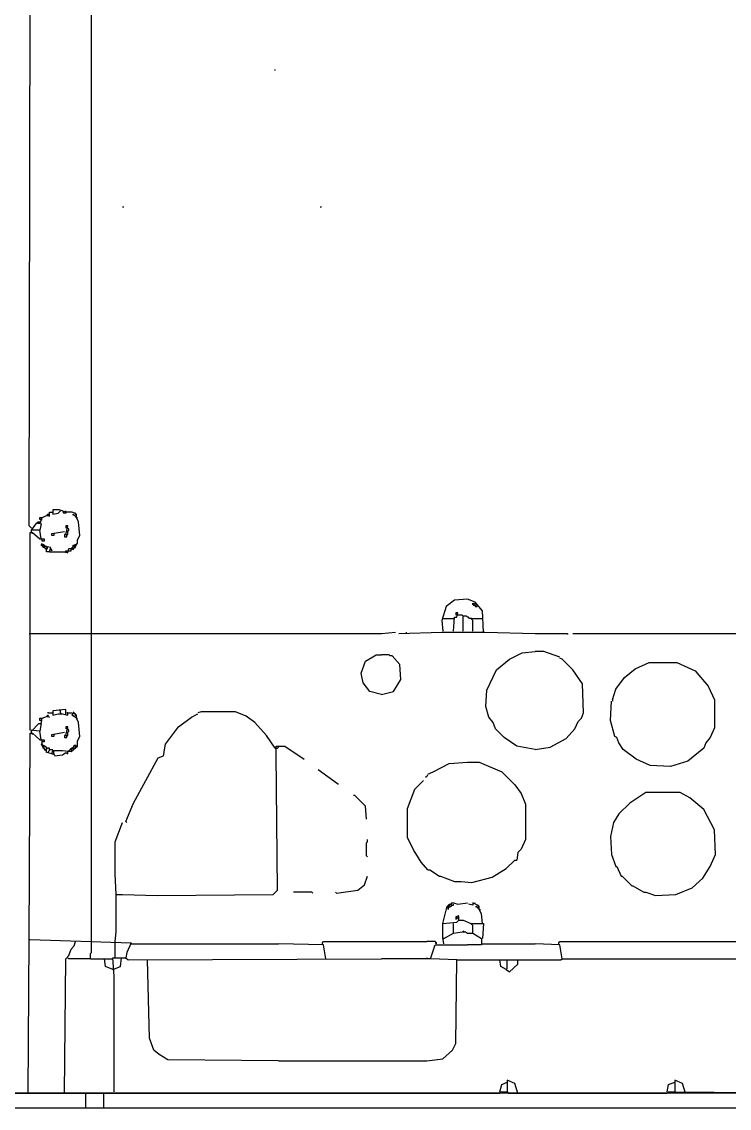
# Model space of a CAD drawing. Extents: x 3792242 to 5145247, y -1546315 to -1031918.
# Drawn here: x 3992557 to 3993022, y -1489490 to -1488775 of the extents above; entities that cross this region are included whole.
import ezdxf

# ---------------------------------------------------------------- set-up
doc = ezdxf.new("R2010")
doc.units = 0
doc.header["$MEASUREMENT"] = 0
doc.layers.add('ZZ-chladenie', color=133, linetype='CONTINUOUS')

msp = doc.modelspace()

# ---------------------------------------------------------------- linework, layer by layer
at = {"layer": 'ZZ-chladenie'}
for p, q in [((3992602.437, -1489380.476), (3992602.437, -1487813.216)), ((3992561.454, -1489107.018), (3992562.16, -1488670.333)), ((3992723.267, -1488807.416), (3992723.267, -1488806.709)), ((3992622.928, -1488897.155), (3992623.635, -1488897.155)), ((3992752.944, -1488897.155), (3992753.651, -1488897.155)), ((3992581.238, -1489096.419), (3992576.999, -1489096.419)), ((3992576.999, -1489096.419), (3992576.999, -1489099.245)), ((3992580.532, -1489098.538), (3992581.945, -1489097.125)), ((3992585.478, -1489097.832), (3992581.238, -1489096.419)), ((3992581.945, -1489097.125), (3992581.945, -1489096.419)), ((3992584.065, -1489098.538), (3992584.065, -1489097.125)), ((3992585.478, -1489097.832), (3992585.478, -1489097.125)), ((3992567.106, -1489104.898), (3992567.106, -1489104.192)), ((3992567.106, -1489104.192), (3992568.519, -1489104.192)), ((3992568.519, -1489102.779), (3992568.519, -1489101.366)), ((3992568.519, -1489101.366), (3992569.933, -1489101.366)), ((3992568.519, -1489105.605), (3992569.933, -1489101.366)), ((3992569.226, -1489102.779), (3992568.519, -1489102.779)), ((3992568.519, -1489104.192), (3992569.226, -1489104.192)), ((3992569.226, -1489102.779), (3992569.933, -1489102.779)), ((3992569.933, -1489101.366), (3992573.466, -1489099.952)), ((3992573.466, -1489099.952), (3992573.466, -1489099.245)), ((3992573.466, -1489099.245), (3992574.879, -1489099.245)), ((3992573.466, -1489099.952), (3992573.466, -1489100.659)), ((3992573.466, -1489099.952), (3992574.879, -1489100.659)), ((3992574.879, -1489100.659), (3992574.879, -1489097.832)), ((3992574.879, -1489097.832), (3992576.292, -1489097.832)), ((3992576.292, -1489097.832), (3992576.999, -1489098.538)), ((3992576.999, -1489099.245), (3992580.532, -1489098.538)), ((3992585.478, -1489098.538), (3992584.065, -1489098.538)), ((3992585.478, -1489097.832), (3992585.478, -1489098.538)), ((3992589.718, -1489097.832), (3992585.478, -1489097.832)), ((3992592.544, -1489099.245), (3992589.718, -1489097.832)), ((3992590.424, -1489099.952), (3992590.424, -1489099.245)), ((3992592.544, -1489101.366), (3992590.424, -1489099.245)), ((3992591.131, -1489099.952), (3992590.424, -1489099.952)), ((3992591.838, -1489098.538), (3992591.131, -1489098.538)), ((3992591.838, -1489099.245), (3992591.838, -1489098.538)), ((3992592.544, -1489099.952), (3992591.838, -1489099.245)), ((3992591.838, -1489100.659), (3992592.544, -1489099.952)), ((3992592.544, -1489101.366), (3992591.838, -1489100.659)), ((3992592.544, -1489101.366), (3992592.544, -1489099.245)), ((3992592.544, -1489101.366), (3992593.251, -1489101.366)), ((3992593.958, -1489104.192), (3992592.544, -1489101.366)), ((3992594.664, -1489113.377), (3992593.958, -1489104.192)), ((3992562.867, -1489108.432), (3992561.454, -1489107.018)), ((3992562.16, -1489241.274), (3992562.16, -1489111.258)), ((3992562.16, -1489111.258), (3992563.573, -1489111.258)), ((3992562.867, -1489109.845), (3992566.399, -1489104.898)), ((3992562.867, -1489111.258), (3992562.867, -1489109.845)), ((3992568.519, -1489109.845), (3992562.867, -1489109.845)), ((3992562.867, -1489111.258), (3992563.573, -1489111.964)), ((3992563.573, -1489111.258), (3992568.519, -1489115.497)), ((3992566.399, -1489104.898), (3992567.106, -1489104.898)), ((3992567.106, -1489104.898), (3992567.106, -1489105.605)), ((3992567.106, -1489104.898), (3992569.226, -1489105.605)), ((3992569.226, -1489105.605), (3992568.519, -1489109.845)), ((3992569.226, -1489115.497), (3992568.519, -1489109.845)), ((3992576.292, -1489111.964), (3992584.772, -1489110.551)), ((3992585.478, -1489112.671), (3992586.891, -1489107.018)), ((3992586.891, -1489107.018), (3992585.478, -1489107.018)), ((3992585.478, -1489107.018), (3992585.478, -1489108.432)), ((3992586.185, -1489111.258), (3992586.185, -1489110.551)), ((3992587.598, -1489109.138), (3992586.891, -1489108.432)), ((3992586.891, -1489108.432), (3992586.891, -1489109.138)), ((3992586.891, -1489110.551), (3992587.598, -1489109.845)), ((3992586.891, -1489112.671), (3992586.891, -1489110.551)), ((3992587.598, -1489109.845), (3992587.598, -1489109.138)), ((3992568.519, -1489115.497), (3992571.346, -1489115.497)), ((3992569.226, -1489119.737), (3992569.933, -1489118.324)), ((3992569.933, -1489116.911), (3992569.933, -1489115.497)), ((3992571.346, -1489116.911), (3992569.933, -1489116.911)), ((3992569.933, -1489119.737), (3992570.64, -1489119.03)), ((3992572.053, -1489120.444), (3992570.64, -1489119.03)), ((3992571.346, -1489115.497), (3992571.346, -1489116.911)), ((3992576.292, -1489113.377), (3992576.292, -1489111.964)), ((3992577.706, -1489113.377), (3992576.292, -1489113.377)), ((3992577.706, -1489111.964), (3992577.706, -1489113.377)), ((3992585.478, -1489112.671), (3992584.772, -1489112.671)), ((3992584.772, -1489112.671), (3992584.772, -1489114.084)), ((3992584.772, -1489114.084), (3992586.185, -1489114.084)), ((3992586.185, -1489113.377), (3992585.478, -1489112.671)), ((3992585.478, -1489112.671), (3992586.185, -1489112.671)), ((3992585.478, -1489112.671), (3992586.891, -1489112.671)), ((3992586.185, -1489114.084), (3992586.185, -1489113.377)), ((3992589.011, -1489121.857), (3992591.838, -1489119.03)), ((3992590.424, -1489122.563), (3992593.251, -1489118.324)), ((3992591.838, -1489119.03), (3992591.838, -1489120.444)), ((3992593.251, -1489116.204), (3992594.664, -1489113.377)), ((3992593.251, -1489118.324), (3992593.251, -1489116.204)), ((3992572.759, -1489122.563), (3992569.226, -1489119.737)), ((3992570.64, -1489120.444), (3992569.933, -1489119.737)), ((3992570.64, -1489120.444), (3992571.346, -1489119.737)), ((3992570.64, -1489121.15), (3992570.64, -1489120.444)), ((3992571.346, -1489121.15), (3992570.64, -1489121.15)), ((3992571.346, -1489119.737), (3992572.053, -1489120.444)), ((3992572.053, -1489121.857), (3992571.346, -1489121.15)), ((3992572.759, -1489120.444), (3992572.053, -1489120.444)), ((3992575.585, -1489121.15), (3992572.053, -1489120.444)), ((3992572.759, -1489122.563), (3992572.053, -1489121.857)), ((3992572.759, -1489121.15), (3992572.759, -1489120.444)), ((3992572.759, -1489122.563), (3992573.466, -1489121.857)), ((3992572.759, -1489123.977), (3992572.759, -1489122.563)), ((3992574.879, -1489123.977), (3992572.759, -1489123.977)), ((3992573.466, -1489121.857), (3992573.466, -1489121.15)), ((3992574.879, -1489123.977), (3992575.585, -1489121.15)), ((3992574.879, -1489123.977), (3992585.478, -1489123.977)), ((3992576.292, -1489122.563), (3992575.585, -1489122.563)), ((3992575.585, -1489122.563), (3992576.292, -1489123.27)), ((3992576.292, -1489123.27), (3992576.292, -1489122.563)), ((3992585.478, -1489123.977), (3992585.478, -1489123.27)), ((3992585.478, -1489123.27), (3992586.891, -1489123.27)), ((3992585.478, -1489123.977), (3992585.478, -1489124.684)), ((3992585.478, -1489123.977), (3992586.891, -1489124.684)), ((3992586.891, -1489124.684), (3992587.598, -1489121.857)), ((3992586.891, -1489123.27), (3992589.011, -1489123.27)), ((3992587.598, -1489121.857), (3992589.011, -1489121.857)), ((3992589.011, -1489121.857), (3992589.718, -1489121.15)), ((3992589.011, -1489123.27), (3992589.011, -1489121.857)), ((3992589.011, -1489121.857), (3992590.424, -1489122.563)), ((3992589.718, -1489121.15), (3992590.424, -1489121.857)), ((3992590.424, -1489120.444), (3992590.424, -1489119.737)), ((3992590.424, -1489119.737), (3992591.131, -1489119.737)), ((3992590.424, -1489121.857), (3992591.131, -1489121.15)), ((3992591.131, -1489121.15), (3992591.838, -1489121.15)), ((3992591.838, -1489121.15), (3992591.838, -1489120.444)), ((3992835.618, -1489160.014), (3992832.791, -1489169.2)), ((3992841.271, -1489155.774), (3992835.618, -1489160.014)), ((3992849.75, -1489155.068), (3992841.271, -1489155.774)), ((3992854.696, -1489157.187), (3992849.75, -1489155.068)), ((3992853.283, -1489158.601), (3992853.283, -1489157.894)), ((3992853.283, -1489157.894), (3992853.99, -1489158.601)), ((3992853.99, -1489159.307), (3992853.283, -1489158.601)), ((3992853.99, -1489158.601), (3992854.696, -1489157.894)), ((3992853.99, -1489158.601), (3992854.696, -1489159.307)), ((3992854.696, -1489159.307), (3992853.99, -1489159.307)), ((3992859.643, -1489162.84), (3992854.696, -1489157.187)), ((3992854.696, -1489157.894), (3992855.403, -1489158.601)), ((3992854.696, -1489159.307), (3992855.403, -1489158.601)), ((3992854.696, -1489159.307), (3992854.696, -1489160.014)), ((3992854.696, -1489160.014), (3992856.11, -1489160.014)), ((3992856.11, -1489158.601), (3992855.403, -1489158.601)), ((3992856.11, -1489159.307), (3992856.11, -1489158.601)), ((3992856.11, -1489160.014), (3992856.11, -1489159.307)), ((3992833.498, -1489167.786), (3992840.564, -1489167.786)), ((3992840.564, -1489176.266), (3992841.271, -1489167.08)), ((3992840.564, -1489167.786), (3992841.271, -1489167.786)), ((3992841.271, -1489167.786), (3992841.271, -1489167.08)), ((3992841.271, -1489167.08), (3992842.684, -1489167.08)), ((3992843.391, -1489164.254), (3992841.978, -1489164.254)), ((3992841.978, -1489164.254), (3992841.978, -1489165.667)), ((3992842.684, -1489167.08), (3992843.391, -1489164.254)), ((3992846.217, -1489165.667), (3992842.684, -1489165.667)), ((3992846.923, -1489166.373), (3992846.217, -1489165.667)), ((3992849.044, -1489166.373), (3992846.923, -1489166.373)), ((3992846.923, -1489176.266), (3992846.923, -1489166.373)), ((3992849.75, -1489167.08), (3992849.044, -1489166.373)), ((3992850.457, -1489167.08), (3992849.75, -1489167.08)), ((3992851.163, -1489167.786), (3992850.457, -1489167.08)), ((3992852.577, -1489167.786), (3992851.163, -1489167.786)), ((3992852.577, -1489168.493), (3992852.577, -1489167.786)), ((3992852.577, -1489167.786), (3992859.643, -1489167.786)), ((3992853.283, -1489169.2), (3992852.577, -1489168.493)), ((3992860.349, -1489176.972), (3992859.643, -1489162.84)), ((3992832.791, -1489169.2), (3992833.498, -1489176.266)), ((3992853.283, -1489176.266), (3992853.283, -1489169.2)), ((3992561.454, -1489177.679), (3992602.437, -1489177.679)), ((3992602.437, -1489177.679), (3992693.59, -1489177.679)), ((3992693.59, -1489177.679), (3992793.221, -1489177.679)), ((3992793.221, -1489177.679), (3992802.407, -1489176.972)), ((3992804.527, -1489177.679), (3992832.791, -1489176.972)), ((3992809.473, -1489176.972), (3992809.473, -1489177.679)), ((3992832.791, -1489176.972), (3992861.056, -1489176.972)), ((3992861.056, -1489176.972), (3992894.266, -1489177.679)), ((3992894.266, -1489177.679), (3992915.465, -1489177.679)), ((3992915.465, -1489177.679), (3992915.465, -1489178.386)), ((3992918.998, -1489177.679), (3993078.692, -1489177.679)), ((3992877.308, -1489194.638), (3992885.787, -1489190.398)), ((3992885.787, -1489190.398), (3992894.266, -1489189.691)), ((3992899.919, -1489189.691), (3992894.266, -1489189.691)), ((3992910.519, -1489193.224), (3992899.919, -1489189.691)), ((3992779.796, -1489203.824), (3992782.622, -1489196.051)), ((3992782.622, -1489196.051), (3992789.688, -1489191.811)), ((3992789.688, -1489191.811), (3992793.221, -1489191.811)), ((3992798.168, -1489191.811), (3992793.221, -1489191.811)), ((3992798.874, -1489192.518), (3992798.168, -1489191.811)), ((3992800.287, -1489192.518), (3992798.874, -1489192.518)), ((3992800.287, -1489192.518), (3992800.994, -1489193.224)), ((3992805.234, -1489198.171), (3992800.287, -1489192.518)), ((3992868.828, -1489201.704), (3992877.308, -1489194.638)), ((3992911.932, -1489194.638), (3992910.519, -1489193.931)), ((3992918.998, -1489201.704), (3992911.932, -1489194.638)), ((3992959.981, -1489200.997), (3992969.167, -1489196.758)), ((3992969.167, -1489196.758), (3992987.539, -1489196.758)), ((3992987.539, -1489196.758), (3992999.551, -1489202.411)), ((3992781.209, -1489210.183), (3992779.796, -1489203.824)), ((3992805.94, -1489208.063), (3992805.234, -1489198.171)), ((3992862.469, -1489215.129), (3992868.828, -1489201.704)), ((3992925.357, -1489210.89), (3992918.998, -1489201.704)), ((3992952.915, -1489206.65), (3992959.981, -1489200.997)), ((3992999.551, -1489202.411), (3993008.031, -1489212.303)), ((3992785.448, -1489215.836), (3992781.209, -1489210.183)), ((3992800.994, -1489215.836), (3992805.94, -1489208.063)), ((3992926.064, -1489229.968), (3992925.357, -1489210.89)), ((3992947.262, -1489214.422), (3992952.915, -1489206.65)), ((3992793.221, -1489217.956), (3992785.448, -1489215.836)), ((3992793.221, -1489217.956), (3992800.994, -1489215.836)), ((3992861.762, -1489225.729), (3992862.469, -1489215.129)), ((3992945.142, -1489221.489), (3992947.262, -1489214.422)), ((3993008.031, -1489212.303), (3993012.271, -1489221.489)), ((3992863.882, -1489232.795), (3992861.762, -1489225.729)), ((3992943.729, -1489234.915), (3992944.436, -1489222.195)), ((3992945.142, -1489221.489), (3992945.142, -1489222.195)), ((3993012.271, -1489221.489), (3993012.271, -1489239.861)), ((3992569.933, -1489233.502), (3992573.466, -1489232.088)), ((3992574.172, -1489229.968), (3992573.466, -1489229.968)), ((3992573.466, -1489232.088), (3992573.466, -1489231.381)), ((3992573.466, -1489231.381), (3992574.172, -1489231.381)), ((3992574.172, -1489231.381), (3992573.466, -1489232.088)), ((3992573.466, -1489232.088), (3992573.466, -1489232.795)), ((3992573.466, -1489232.088), (3992574.879, -1489232.795)), ((3992574.172, -1489229.968), (3992576.292, -1489229.968)), ((3992576.292, -1489229.968), (3992576.999, -1489230.674)), ((3992585.478, -1489227.848), (3992576.999, -1489228.555)), ((3992576.999, -1489228.555), (3992576.999, -1489231.381)), ((3992576.999, -1489231.381), (3992580.532, -1489230.674)), ((3992580.532, -1489230.674), (3992583.358, -1489230.674)), ((3992581.945, -1489228.555), (3992581.238, -1489227.848)), ((3992581.945, -1489229.968), (3992581.945, -1489228.555)), ((3992581.945, -1489229.968), (3992582.651, -1489230.674)), ((3992583.358, -1489230.674), (3992586.891, -1489231.381)), ((3992585.478, -1489231.381), (3992585.478, -1489227.848)), ((3992586.891, -1489229.968), (3992586.185, -1489229.968)), ((3992586.891, -1489231.381), (3992586.891, -1489229.968)), ((3992586.891, -1489229.968), (3992589.718, -1489229.968)), ((3992589.718, -1489231.381), (3992590.424, -1489229.968)), ((3992592.544, -1489233.502), (3992589.718, -1489231.381)), ((3992592.544, -1489231.381), (3992590.424, -1489229.261)), ((3992590.424, -1489229.968), (3992591.131, -1489230.674)), ((3992590.424, -1489232.088), (3992590.424, -1489231.381)), ((3992591.131, -1489232.088), (3992590.424, -1489232.088)), ((3992591.838, -1489230.674), (3992591.131, -1489230.674)), ((3992591.838, -1489231.381), (3992591.838, -1489230.674)), ((3992592.544, -1489232.088), (3992591.838, -1489231.381)), ((3992591.838, -1489232.795), (3992592.544, -1489232.088)), ((3992592.544, -1489233.502), (3992591.838, -1489232.795)), ((3992592.544, -1489233.502), (3992592.544, -1489231.381)), ((3992659.672, -1489239.154), (3992668.151, -1489232.795)), ((3992668.151, -1489232.795), (3992672.391, -1489230.674)), ((3992674.511, -1489229.261), (3992672.391, -1489229.968)), ((3992697.122, -1489229.261), (3992674.511, -1489229.261)), ((3992704.189, -1489232.088), (3992697.122, -1489229.261)), ((3992709.842, -1489236.328), (3992704.189, -1489232.088)), ((3992866.709, -1489236.328), (3992863.882, -1489232.795)), ((3992924.65, -1489233.502), (3992926.064, -1489229.968)), ((3992562.867, -1489241.981), (3992567.813, -1489237.034)), ((3992567.813, -1489237.034), (3992569.226, -1489237.034)), ((3992568.519, -1489234.915), (3992568.519, -1489233.502)), ((3992568.519, -1489233.502), (3992569.933, -1489233.502)), ((3992569.226, -1489234.915), (3992568.519, -1489234.915)), ((3992569.226, -1489237.034), (3992568.519, -1489241.981)), ((3992569.226, -1489237.034), (3992569.933, -1489233.502)), ((3992569.226, -1489234.915), (3992569.933, -1489234.915)), ((3992585.478, -1489244.807), (3992586.891, -1489239.154)), ((3992586.891, -1489239.154), (3992585.478, -1489239.154)), ((3992585.478, -1489239.154), (3992585.478, -1489240.568)), ((3992587.598, -1489241.274), (3992586.891, -1489240.568)), ((3992586.891, -1489240.568), (3992586.891, -1489241.274)), ((3992592.544, -1489233.502), (3992593.251, -1489233.502)), ((3992593.958, -1489236.328), (3992592.544, -1489233.502)), ((3992594.664, -1489245.513), (3992593.958, -1489236.328)), ((3992651.193, -1489250.46), (3992659.672, -1489239.154)), ((3992717.614, -1489244.807), (3992709.842, -1489236.328)), ((3992868.122, -1489240.568), (3992866.709, -1489236.328)), ((3992873.775, -1489246.22), (3992868.122, -1489240.568)), ((3992914.758, -1489246.927), (3992920.411, -1489240.568)), ((3992920.411, -1489240.568), (3992922.531, -1489235.621)), ((3992922.531, -1489235.621), (3992924.65, -1489233.502)), ((3992946.556, -1489245.513), (3992943.729, -1489234.915)), ((3993012.271, -1489239.861), (3993009.444, -1489246.22)), ((3992561.454, -1489379.063), (3992562.16, -1489243.394)), ((3992568.519, -1489241.981), (3992562.16, -1489241.274)), ((3992562.16, -1489243.394), (3992563.573, -1489243.394)), ((3992562.867, -1489243.394), (3992562.867, -1489241.981)), ((3992562.867, -1489243.394), (3992563.573, -1489244.1)), ((3992563.573, -1489243.394), (3992568.519, -1489247.633)), ((3992569.226, -1489247.633), (3992568.519, -1489241.981)), ((3992568.519, -1489247.633), (3992571.346, -1489247.633)), ((3992569.933, -1489249.047), (3992569.933, -1489247.633)), ((3992571.346, -1489247.633), (3992571.346, -1489249.047)), ((3992576.292, -1489244.1), (3992584.772, -1489242.687)), ((3992576.292, -1489245.513), (3992576.292, -1489244.1)), ((3992577.706, -1489245.513), (3992576.292, -1489245.513)), ((3992577.706, -1489244.1), (3992577.706, -1489245.513)), ((3992585.478, -1489244.807), (3992584.772, -1489244.807)), ((3992584.772, -1489244.807), (3992584.772, -1489246.22)), ((3992584.772, -1489246.22), (3992586.185, -1489246.22)), ((3992586.185, -1489245.513), (3992585.478, -1489244.807)), ((3992585.478, -1489244.807), (3992586.185, -1489244.807)), ((3992585.478, -1489244.807), (3992586.891, -1489244.807)), ((3992586.185, -1489243.394), (3992586.185, -1489242.687)), ((3992586.185, -1489246.22), (3992586.185, -1489245.513)), ((3992586.891, -1489242.687), (3992587.598, -1489241.981)), ((3992586.891, -1489244.807), (3992586.891, -1489242.687)), ((3992587.598, -1489241.981), (3992587.598, -1489241.274)), ((3992593.251, -1489248.34), (3992594.664, -1489245.513)), ((3992723.267, -1489253.286), (3992717.614, -1489244.807)), ((3992882.254, -1489251.873), (3992873.775, -1489246.22)), ((3992904.159, -1489252.58), (3992914.758, -1489246.927)), ((3992947.969, -1489246.22), (3992946.556, -1489245.513)), ((3992949.382, -1489249.753), (3992947.969, -1489246.22)), ((3993009.444, -1489246.22), (3993006.618, -1489249.753)), ((3992572.759, -1489252.58), (3992569.226, -1489250.46)), ((3992569.226, -1489250.46), (3992572.053, -1489254.699)), ((3992569.933, -1489250.46), (3992569.933, -1489249.047)), ((3992571.346, -1489249.047), (3992569.933, -1489249.047)), ((3992569.933, -1489251.873), (3992570.64, -1489251.166)), ((3992570.64, -1489252.58), (3992569.933, -1489251.873)), ((3992570.64, -1489251.166), (3992571.346, -1489251.873)), ((3992570.64, -1489253.286), (3992570.64, -1489252.58)), ((3992571.346, -1489253.286), (3992570.64, -1489253.286)), ((3992572.053, -1489251.873), (3992571.346, -1489251.873)), ((3992572.053, -1489252.58), (3992572.053, -1489251.873)), ((3992572.053, -1489254.699), (3992573.466, -1489253.286)), ((3992572.759, -1489256.113), (3992572.759, -1489252.58)), ((3992574.879, -1489253.286), (3992573.466, -1489253.286)), ((3992574.172, -1489255.406), (3992574.879, -1489254.699)), ((3992574.879, -1489254.699), (3992574.879, -1489253.286)), ((3992574.879, -1489253.993), (3992576.999, -1489253.993)), ((3992576.292, -1489256.82), (3992576.999, -1489254.699)), ((3992576.999, -1489254.699), (3992583.358, -1489254.699)), ((3992583.358, -1489254.699), (3992589.011, -1489255.406)), ((3992586.891, -1489255.406), (3992591.838, -1489251.166)), ((3992589.011, -1489255.406), (3992593.251, -1489251.873)), ((3992589.011, -1489253.993), (3992589.011, -1489253.286)), ((3992589.011, -1489253.286), (3992589.718, -1489253.286)), ((3992589.011, -1489253.993), (3992589.011, -1489254.699)), ((3992589.718, -1489253.286), (3992590.424, -1489252.58)), ((3992589.718, -1489253.286), (3992590.424, -1489253.993)), ((3992590.424, -1489252.58), (3992591.131, -1489251.873)), ((3992590.424, -1489253.993), (3992591.131, -1489253.286)), ((3992591.131, -1489251.873), (3992591.131, -1489251.166)), ((3992591.131, -1489251.166), (3992591.838, -1489251.166)), ((3992591.131, -1489253.286), (3992591.838, -1489253.286)), ((3992592.544, -1489251.873), (3992591.838, -1489251.166)), ((3992591.838, -1489252.58), (3992592.544, -1489251.873)), ((3992591.838, -1489253.286), (3992591.838, -1489252.58)), ((3992593.251, -1489251.873), (3992593.251, -1489248.34)), ((3992649.78, -1489258.233), (3992651.193, -1489250.46)), ((3992723.267, -1489253.286), (3992724.68, -1489253.286)), ((3992723.974, -1489256.82), (3992723.974, -1489251.873)), ((3992723.974, -1489251.873), (3992729.626, -1489251.873)), ((3992724.68, -1489253.286), (3992725.387, -1489252.58)), ((3992725.387, -1489252.58), (3992725.387, -1489251.873)), ((3992729.626, -1489251.873), (3992742.346, -1489260.352)), ((3992894.266, -1489253.993), (3992882.254, -1489251.873)), ((3992894.266, -1489253.993), (3992904.159, -1489252.58)), ((3992952.209, -1489253.993), (3992949.382, -1489249.753)), ((3992960.688, -1489260.352), (3992952.209, -1489253.993)), ((3993005.205, -1489253.286), (3992994.605, -1489261.765)), ((3993006.618, -1489249.753), (3993005.205, -1489253.286)), ((3992576.292, -1489256.82), (3992572.759, -1489256.113)), ((3992574.172, -1489256.113), (3992574.172, -1489255.406)), ((3992576.292, -1489256.82), (3992577.706, -1489256.82)), ((3992577.706, -1489255.406), (3992576.999, -1489255.406)), ((3992577.706, -1489256.82), (3992577.706, -1489255.406)), ((3992577.706, -1489256.82), (3992577.706, -1489257.526)), ((3992577.706, -1489256.82), (3992578.412, -1489258.233)), ((3992578.412, -1489258.233), (3992583.358, -1489257.526)), ((3992583.358, -1489257.526), (3992585.478, -1489256.113)), ((3992585.478, -1489256.113), (3992586.891, -1489256.82)), ((3992586.891, -1489256.82), (3992586.891, -1489255.406)), ((3992629.994, -1489289.323), (3992646.247, -1489259.646)), ((3992646.247, -1489259.646), (3992649.78, -1489258.233)), ((3992724.68, -1489346.558), (3992723.974, -1489256.82)), ((3992969.874, -1489264.592), (3992960.688, -1489260.352)), ((3992994.605, -1489261.765), (3992983.299, -1489265.299)), ((3992764.251, -1489276.604), (3992751.531, -1489267.418)), ((3992823.605, -1489270.245), (3992827.139, -1489268.831)), ((3992827.139, -1489268.831), (3992837.738, -1489263.179)), ((3992837.738, -1489263.179), (3992849.75, -1489262.472)), ((3992849.75, -1489262.472), (3992857.523, -1489262.472)), ((3992857.523, -1489262.472), (3992872.362, -1489268.831)), ((3992872.362, -1489268.831), (3992880.841, -1489277.311)), ((3992983.299, -1489265.299), (3992969.874, -1489264.592)), ((3992815.126, -1489280.138), (3992820.779, -1489274.485)), ((3992822.192, -1489272.365), (3992822.899, -1489271.658)), ((3992822.899, -1489271.658), (3992823.605, -1489270.952)), ((3992764.251, -1489276.604), (3992764.957, -1489276.604)), ((3992810.18, -1489292.856), (3992815.126, -1489280.138)), ((3992880.841, -1489277.311), (3992885.08, -1489282.964)), ((3992885.08, -1489282.964), (3992887.907, -1489290.03)), ((3992967.048, -1489282.257), (3992956.448, -1489289.323)), ((3992989.659, -1489282.257), (3992967.048, -1489282.257)), ((3992996.018, -1489285.79), (3992989.659, -1489282.257)), ((3992625.048, -1489301.336), (3992629.994, -1489289.323)), ((3992775.556, -1489284.377), (3992774.849, -1489284.377)), ((3992782.622, -1489291.443), (3992775.556, -1489284.377)), ((3992887.907, -1489290.03), (3992887.907, -1489313.348)), ((3992956.448, -1489289.323), (3992949.382, -1489296.39)), ((3993005.205, -1489293.563), (3992996.018, -1489285.79)), ((3992783.329, -1489299.922), (3992782.622, -1489291.443)), ((3992810.18, -1489311.935), (3992810.18, -1489292.856)), ((3992949.382, -1489296.39), (3992945.849, -1489302.042)), ((3993012.271, -1489306.988), (3993005.205, -1489293.563)), ((3992617.982, -1489314.761), (3992622.928, -1489302.042)), ((3992622.222, -1489302.749), (3992622.928, -1489302.749)), ((3992625.048, -1489301.336), (3992625.755, -1489302.042)), ((3992945.849, -1489302.042), (3992943.729, -1489311.229)), ((3992814.42, -1489320.414), (3992810.18, -1489311.935)), ((3992943.729, -1489311.229), (3992944.436, -1489323.24)), ((3993012.977, -1489323.24), (3993012.271, -1489306.988)), ((3992617.982, -1489335.96), (3992617.982, -1489314.761)), ((3992783.329, -1489315.468), (3992784.035, -1489314.761)), ((3992783.329, -1489323.947), (3992783.329, -1489315.468)), ((3992784.035, -1489314.761), (3992784.035, -1489313.348)), ((3992887.907, -1489313.348), (3992885.08, -1489319.708)), ((3992784.035, -1489324.654), (3992783.329, -1489323.947)), ((3992815.833, -1489322.534), (3992814.42, -1489320.414)), ((3992819.366, -1489328.187), (3992815.833, -1489322.534)), ((3992882.961, -1489321.827), (3992882.254, -1489326.774)), ((3992885.08, -1489319.708), (3992882.961, -1489321.827)), ((3992944.436, -1489323.24), (3992947.262, -1489331.013)), ((3993009.444, -1489331.013), (3993012.977, -1489323.24)), ((3992823.605, -1489333.133), (3992819.366, -1489328.187)), ((3992823.605, -1489333.133), (3992825.019, -1489333.133)), ((3992825.019, -1489333.133), (3992831.378, -1489337.373)), ((3992866.002, -1489338.079), (3992875.188, -1489332.426)), ((3992875.188, -1489332.426), (3992880.841, -1489326.774)), ((3992880.841, -1489326.774), (3992882.254, -1489326.774)), ((3992947.262, -1489331.013), (3992947.969, -1489331.013)), ((3992947.969, -1489331.013), (3992950.796, -1489337.373)), ((3993004.498, -1489338.786), (3993009.444, -1489331.013)), ((3992618.689, -1489349.385), (3992617.982, -1489335.96)), ((3992781.916, -1489343.026), (3992784.035, -1489337.373)), ((3992831.378, -1489337.373), (3992832.085, -1489337.373)), ((3992832.085, -1489337.373), (3992841.271, -1489340.906)), ((3992852.577, -1489341.613), (3992866.002, -1489338.079)), ((3992950.796, -1489337.373), (3992951.502, -1489337.373)), ((3992951.502, -1489337.373), (3992957.862, -1489343.732)), ((3992997.432, -1489345.145), (3993004.498, -1489338.786)), ((3992721.854, -1489349.385), (3992724.68, -1489346.558)), ((3992763.544, -1489348.679), (3992777.676, -1489346.558)), ((3992777.676, -1489346.558), (3992781.916, -1489343.026)), ((3992841.271, -1489340.906), (3992845.51, -1489340.906)), ((3992845.51, -1489340.906), (3992852.577, -1489341.613)), ((3992957.862, -1489343.732), (3992958.568, -1489343.732)), ((3992958.568, -1489343.732), (3992965.634, -1489347.972)), ((3992986.832, -1489349.385), (3992997.432, -1489345.145)), ((3992618.689, -1489355.745), (3992618.689, -1489349.385)), ((3992618.689, -1489349.385), (3992622.928, -1489349.385)), ((3992622.928, -1489349.385), (3992645.54, -1489350.092)), ((3992645.54, -1489350.092), (3992721.854, -1489349.385)), ((3992747.292, -1489347.972), (3992735.279, -1489347.972)), ((3992747.999, -1489348.679), (3992747.292, -1489347.972)), ((3992763.544, -1489348.679), (3992762.837, -1489347.972)), ((3992965.634, -1489347.972), (3992967.048, -1489347.972)), ((3992967.048, -1489347.972), (3992973.407, -1489350.092)), ((3992973.407, -1489350.092), (3992986.832, -1489349.385)), ((3992618.689, -1489374.117), (3992618.689, -1489355.745)), ((3992833.498, -1489368.464), (3992836.325, -1489357.158)), ((3992836.325, -1489357.158), (3992837.031, -1489357.158)), ((3992837.031, -1489357.158), (3992837.031, -1489356.451)), ((3992837.031, -1489356.451), (3992837.738, -1489356.451)), ((3992837.031, -1489357.158), (3992837.031, -1489359.278)), ((3992837.031, -1489359.278), (3992837.031, -1489357.158)), ((3992837.738, -1489356.451), (3992837.738, -1489355.745)), ((3992837.738, -1489355.745), (3992839.151, -1489355.745)), ((3992838.444, -1489357.158), (3992837.738, -1489356.451)), ((3992837.738, -1489357.865), (3992838.444, -1489357.158)), ((3992837.738, -1489357.865), (3992839.151, -1489357.158)), ((3992839.151, -1489357.158), (3992839.151, -1489355.038)), ((3992839.151, -1489355.038), (3992840.564, -1489355.038)), ((3992839.151, -1489356.451), (3992840.564, -1489356.451)), ((3992840.564, -1489355.038), (3992843.391, -1489355.745)), ((3992840.564, -1489356.451), (3992840.564, -1489355.745)), ((3992843.391, -1489355.745), (3992849.75, -1489355.038)), ((3992853.283, -1489356.451), (3992850.457, -1489355.745)), ((3992857.523, -1489357.158), (3992853.283, -1489355.038)), ((3992853.283, -1489355.038), (3992853.283, -1489356.451)), ((3992854.696, -1489355.745), (3992854.696, -1489355.038)), ((3992855.403, -1489357.865), (3992855.403, -1489357.158)), ((3992857.523, -1489359.278), (3992855.403, -1489357.158)), ((3992856.11, -1489357.865), (3992855.403, -1489357.865)), ((3992856.816, -1489356.451), (3992856.11, -1489356.451)), ((3992856.816, -1489357.158), (3992856.816, -1489356.451)), ((3992857.523, -1489357.865), (3992856.816, -1489357.158)), ((3992856.816, -1489358.571), (3992857.523, -1489357.865)), ((3992857.523, -1489359.278), (3992856.816, -1489358.571)), ((3992857.523, -1489359.278), (3992857.523, -1489357.158)), ((3992857.523, -1489359.278), (3992858.23, -1489359.278)), ((3992858.936, -1489362.104), (3992857.523, -1489359.278)), ((3992833.498, -1489368.464), (3992842.684, -1489367.757)), ((3992833.498, -1489377.649), (3992833.498, -1489368.464)), ((3992840.564, -1489374.823), (3992840.564, -1489368.464)), ((3992844.097, -1489363.517), (3992841.978, -1489364.224)), ((3992841.978, -1489364.224), (3992841.978, -1489365.638)), ((3992841.978, -1489365.638), (3992843.391, -1489364.931)), ((3992843.391, -1489364.931), (3992842.684, -1489364.224)), ((3992842.684, -1489367.757), (3992844.097, -1489366.344)), ((3992844.097, -1489366.344), (3992844.097, -1489363.517)), ((3992844.097, -1489366.344), (3992846.923, -1489366.344)), ((3992846.923, -1489366.344), (3992851.87, -1489368.464)), ((3992851.87, -1489368.464), (3992860.349, -1489368.464)), ((3992852.577, -1489369.17), (3992852.577, -1489368.464)), ((3992853.283, -1489369.877), (3992852.577, -1489369.17)), ((3992859.643, -1489368.464), (3992858.936, -1489362.104)), ((3992860.349, -1489368.464), (3992859.643, -1489378.356)), ((3992617.982, -1489380.476), (3992618.689, -1489374.117)), ((3992834.205, -1489378.356), (3992840.564, -1489374.823)), ((3992840.564, -1489374.823), (3992846.217, -1489374.117)), ((3992846.217, -1489374.117), (3992848.337, -1489374.117)), ((3992846.923, -1489373.41), (3992847.63, -1489374.117)), ((3992848.337, -1489374.117), (3992849.75, -1489374.823)), ((3992849.75, -1489374.823), (3992853.283, -1489374.823)), ((3992853.283, -1489374.823), (3992853.283, -1489369.877)), ((3992853.283, -1489374.823), (3992858.936, -1489378.356)), ((3992560.747, -1489480.108), (3992561.454, -1489379.063)), ((3992561.454, -1489379.063), (3992562.16, -1489379.063)), ((3992562.16, -1489379.063), (3992628.581, -1489381.183)), ((3992589.011, -1489385.422), (3992591.131, -1489383.302)), ((3992591.131, -1489383.302), (3992591.838, -1489380.476)), ((3992602.437, -1489387.542), (3992602.437, -1489380.476)), ((3992617.982, -1489391.075), (3992617.982, -1489380.476)), ((3992628.581, -1489381.183), (3992625.755, -1489387.542)), ((3992628.581, -1489381.889), (3992627.875, -1489381.183)), ((3992628.581, -1489381.889), (3992725.387, -1489381.889)), ((3992755.064, -1489382.596), (3992725.387, -1489381.889)), ((3992754.358, -1489381.183), (3992755.064, -1489380.476)), ((3992754.358, -1489381.889), (3992754.358, -1489381.183)), ((3992755.064, -1489380.476), (3992793.221, -1489380.476)), ((3992756.478, -1489391.782), (3992755.064, -1489382.596)), ((3992793.221, -1489380.476), (3992822.899, -1489380.476)), ((3992828.552, -1489380.476), (3992822.899, -1489380.476)), ((3992825.726, -1489391.075), (3992828.552, -1489382.596)), ((3992829.258, -1489381.183), (3992828.552, -1489380.476)), ((3992829.258, -1489381.889), (3992828.552, -1489381.183)), ((3992828.552, -1489382.596), (3992849.75, -1489382.596)), ((3992829.258, -1489381.889), (3992829.258, -1489381.183)), ((3992834.205, -1489381.889), (3992833.498, -1489377.649)), ((3992834.205, -1489378.356), (3992833.498, -1489378.356)), ((3992858.936, -1489382.596), (3992849.75, -1489382.596)), ((3992858.936, -1489378.356), (3992858.936, -1489382.596)), ((3992859.643, -1489381.889), (3992894.266, -1489381.889)), ((3992910.519, -1489382.596), (3992894.266, -1489381.889)), ((3992909.812, -1489381.183), (3992910.519, -1489380.476)), ((3992909.812, -1489381.889), (3992909.812, -1489381.183)), ((3992910.519, -1489380.476), (3992918.998, -1489380.476)), ((3992911.932, -1489391.782), (3992910.519, -1489382.596)), ((3992918.998, -1489380.476), (3993077.985, -1489380.476)), ((3992585.478, -1489391.782), (3992587.598, -1489389.662)), ((3992587.598, -1489389.662), (3992589.011, -1489385.422)), ((3992601.73, -1489388.249), (3992602.437, -1489387.542)), ((3992601.73, -1489391.782), (3992601.73, -1489388.249)), ((3992625.755, -1489387.542), (3992625.048, -1489391.075)), ((3992584.772, -1489480.108), (3992585.478, -1489391.782)), ((3992587.598, -1489391.782), (3992586.891, -1489391.075)), ((3992601.73, -1489391.782), (3992587.598, -1489391.782)), ((3992601.73, -1489391.782), (3992610.916, -1489391.782)), ((3992611.623, -1489396.728), (3992610.916, -1489391.782)), ((3992610.916, -1489391.782), (3992616.569, -1489391.782)), ((3992616.569, -1489398.848), (3992611.623, -1489396.728)), ((3992617.276, -1489403.088), (3992616.569, -1489391.075)), ((3992616.569, -1489391.075), (3992625.048, -1489391.075)), ((3992616.569, -1489398.848), (3992621.515, -1489396.728)), ((3992621.515, -1489396.728), (3992622.222, -1489391.075)), ((3992625.048, -1489391.075), (3992625.048, -1489391.782)), ((3992625.048, -1489391.075), (3992626.462, -1489392.488)), ((3992626.462, -1489392.488), (3992793.221, -1489391.782)), ((3992640.594, -1489444.071), (3992639.181, -1489392.488)), ((3992825.726, -1489391.782), (3992793.221, -1489391.782)), ((3992822.899, -1489391.075), (3992822.899, -1489391.782)), ((3992842.684, -1489392.488), (3992825.726, -1489391.782)), ((3992841.978, -1489447.604), (3992842.684, -1489392.488)), ((3992842.684, -1489392.488), (3992849.75, -1489392.488)), ((3992849.75, -1489392.488), (3992870.948, -1489392.488)), ((3992871.655, -1489396.728), (3992870.948, -1489392.488)), ((3992870.948, -1489392.488), (3992875.895, -1489392.488)), ((3992875.188, -1489398.848), (3992871.655, -1489396.728)), ((3992875.895, -1489398.141), (3992875.895, -1489392.488)), ((3992875.895, -1489392.488), (3992894.266, -1489392.488)), ((3992877.308, -1489400.261), (3992882.961, -1489395.315)), ((3992882.961, -1489395.315), (3992882.961, -1489392.488)), ((3992894.266, -1489392.488), (3992911.225, -1489392.488)), ((3992911.225, -1489392.488), (3992911.932, -1489391.782)), ((3992911.932, -1489391.782), (3992926.771, -1489391.782)), ((3992926.771, -1489391.782), (3993211.534, -1489391.782)), ((3992617.276, -1489468.096), (3992617.276, -1489403.088)), ((3992875.188, -1489398.848), (3992875.895, -1489398.141)), ((3992875.188, -1489398.848), (3992877.308, -1489400.261)), ((3992643.42, -1489451.844), (3992640.594, -1489444.071)), ((3992839.857, -1489451.844), (3992841.978, -1489447.604)), ((3992646.953, -1489454.67), (3992643.42, -1489451.844)), ((3992652.606, -1489458.203), (3992646.953, -1489454.67)), ((3992833.498, -1489457.496), (3992839.857, -1489451.844)), ((3992725.387, -1489458.91), (3992652.606, -1489458.203)), ((3992725.387, -1489458.91), (3992793.221, -1489458.91)), ((3992793.221, -1489458.91), (3992822.899, -1489458.91)), ((3992822.899, -1489458.91), (3992833.498, -1489457.496)), ((3992617.276, -1489479.401), (3992617.276, -1489468.096)), ((3992870.948, -1489479.401), (3992872.362, -1489474.455)), ((3992872.362, -1489474.455), (3992875.895, -1489473.042)), ((3992880.841, -1489473.749), (3992875.895, -1489471.628)), ((3992875.895, -1489471.628), (3992875.895, -1489479.401)), ((3992882.961, -1489480.108), (3992880.841, -1489473.749)), ((3992981.18, -1489479.401), (3992981.886, -1489474.455)), ((3992981.886, -1489474.455), (3992986.126, -1489473.042)), ((3992991.072, -1489473.749), (3992986.126, -1489471.628)), ((3992986.126, -1489471.628), (3992986.126, -1489479.401)), ((3992993.192, -1489480.108), (3992991.072, -1489473.749)), ((3994798.012, -1489480.108), (3992432.358, -1489480.108)), ((3992520.47, -1489480.108), (3992622.928, -1489480.108)), ((3992598.611, -1489490.108), (3992598.611, -1489480.108)), ((3992610.611, -1489490.108), (3992610.611, -1489480.108)), ((3992622.928, -1489480.108), (3992793.221, -1489480.108)), ((3992793.221, -1489480.108), (3992849.75, -1489480.108)), ((3992849.75, -1489480.108), (3992870.948, -1489480.108)), ((3992870.948, -1489480.108), (3992871.655, -1489479.401)), ((3992871.655, -1489479.401), (3992875.895, -1489479.401)), ((3992875.895, -1489479.401), (3992875.895, -1489480.108)), ((3992875.895, -1489479.401), (3992876.601, -1489480.108)), ((3992876.601, -1489480.108), (3992894.266, -1489480.108)), ((3992894.266, -1489480.108), (3992981.18, -1489480.108)), ((3992981.18, -1489480.108), (3992981.886, -1489479.401)), ((3992981.886, -1489479.401), (3992984.713, -1489479.401)), ((3992984.713, -1489479.401), (3992986.126, -1489479.401)), ((3992986.126, -1489479.401), (3992986.126, -1489480.108)), ((3992986.126, -1489479.401), (3993091.411, -1489480.108)), ((3994743.012, -1489490.108), (3992487.358, -1489490.108))]:
    msp.add_line(p, q, dxfattribs=at)

doc.saveas('drawing.dxf')
